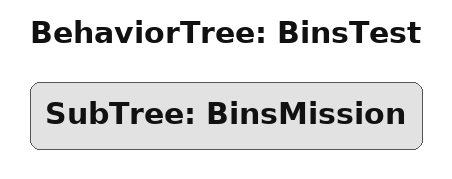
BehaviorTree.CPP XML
<?xml version="1.0" encoding="UTF-8"?>
<!-- Bins alone: run with role:=SURVEY (fire bins) or role:=SEARCH (blood bins),
     as there is no gate to read the role off. -->
<root BTCPP_format="4" main_tree_to_execute="BinsTest">
  <BehaviorTree ID="BinsTest">
    <SubTree ID="BinsMission"/>
  </BehaviorTree>
</root>
